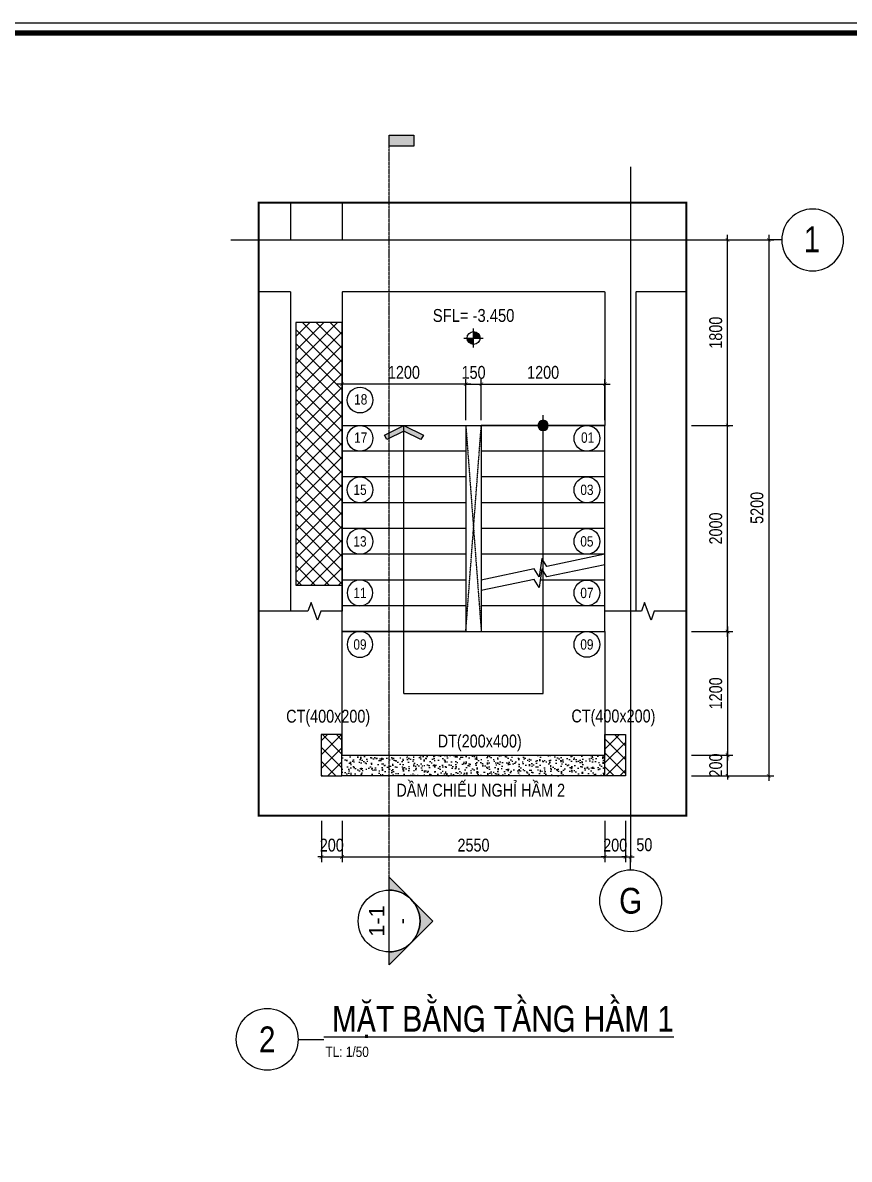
# Model space of a CAD drawing. Header units: millimetres. Extents: x 379264 to 1158416, y -283062 to 356890.
# Drawn here: x 786833 to 794854, y -13231 to -2202 of the extents above; entities that cross this region are included whole.
import ezdxf
from ezdxf.enums import TextEntityAlignment as Align

# ---------------------------------------------------------------- set-up
doc = ezdxf.new("R2010")
doc.units = ezdxf.units.MM
for name, pattern in [('BLOCK A - CHI TIET THANG 3$0$$0$HIDDEN', [0.375, 0.25, -0.125]), ('BLOCK A - CHI TIET THANG 4$0$HIDDEN', [0.375, 0.25, -0.125]), ('CENTER', [2, 1.25, -0.25, 0.25, -0.25]), ('HIDDEN', [9.525, 6.35, -3.175]), ('mb_loi thang 2-19 twa$0$Core 1A$0$Hidden10.5', [1.5, 1, -0.5])]:
    doc.linetypes.add(name, pattern=pattern)
for name, color, linetype in [('01PM. TEXT A', 3, 'Continuous'), ('02PM. TEXT B', 4, 'Continuous'), ('04PM. THIN', 7, 'Continuous'), ('05PM. FRAME', 4, 'Continuous'), ('06PM. HIDDEN', 4, 'HIDDEN'), ('07PM. WACO', 6, 'Continuous'), ('11PM. DIM', 2, 'Continuous'), ('12PM. GRID', 8, 'CENTER'), ('13PM. HATCH', 8, 'Continuous'), ('BLOCK A - CHI TIET THANG 4$0$Ky hieu Truc', 1, 'Continuous'), ('BLOCK A - CHI TIET THANG 4$0$Number Step', 94, 'Continuous'), ('MB_Cot tang 1$0$Concrete Line', 6, 'Continuous'), ('mb_loi thang 2-19 twa$0$Opening Hidden', 154, 'mb_loi thang 2-19 twa$0$Core 1A$0$Hidden10.5')]:
    doc.layers.add(name, color=color, linetype=linetype)
doc.styles.add('[PMDC2013]STYLE', font='arial.ttf', dxfattribs={"width": 0.8})
doc.styles.add('BLOCK A - CHI TIET THANG 2$0$VNI-HelveC', font='VHELVCN_0.TTF')
doc.styles.add('BLOCK A - CHI TIET THANG 3$0$$0$Title Block Bold', font='VHELVEB_0.TTF')
doc.styles.add('BLOCK A - CHI TIET THANG 4$0$VNI-HelveC', font='VHELVCN_0.TTF')
doc.styles.add('BLOCK A - CHI TIET THANG 4$0$VNI-HelveCB', font='VHELVCB_0.TTF')
doc.dimstyles.new('BLOCK A - CHI TIET THANG 1$0$Dim 50 (A1-A2)', dxfattribs={"dimscale": 50, "dimtxt": 2.5, "dimasz": 0.7, "dimexe": 1, "dimexo": 1, "dimgap": 1, "dimtad": 1, "dimdec": 0, "dimzin": 12, "dimdsep": 46, "dimtxsty": '[PMDC2013]STYLE', "dimblk": 'ARCHTICK', "dimcen": 0, "dimdle": 1, "dimclrd": 2, "dimclre": 2, "dimclrt": 4, "dimadec": 0, "dimazin": 0, "dimtfac": 1, "dimtdec": 0, "dimtix": 1, "dimtmove": 2, "dimatfit": 3, "dimldrblk": 'ARCHTICK', "dimfxl": 1, "dimtolj": 1, "dimtzin": 0, "dimarcsym": 0})

# ---------------------------------------------------------------- blocks, each defined once
blk = doc.blocks.new('CHG_XX_Khung ten')
blk.add_lwpolyline([(15, 579), (826, 579), (826, 15), (15, 15)], close=True)
at = {"color": 4, "linetype": 'Continuous', "const_width": 1}
blk.add_lwpolyline([(17, 577), (824, 577), (824, 17), (17, 17)], close=True, dxfattribs=at)
blk = doc.blocks.new('BLOCK A - CHI TIET THANG 4$0$HTT-Title')
at = {"lineweight": -2}
blk.add_line((6, 0), (11, 0), dxfattribs=at)
at = {"linetype": 'ByBlock', "lineweight": -2}
blk.add_circle((0, 0), 6, dxfattribs=at)
at = {"linetype": 'ByBlock', "lineweight": -2, "style": 'BLOCK A - CHI TIET THANG 4$0$VNI-HelveCB'}
blk.add_attdef('DWG.NAME', text='', height=5, dxfattribs=at).set_placement((11, 0), align=Align.BOTTOM_LEFT)
blk.add_attdef('NUMBER', text='', height=5, dxfattribs=at).set_placement((0, 0), align=Align.MIDDLE_CENTER)
at = {"linetype": 'ByBlock', "lineweight": -2, "style": 'BLOCK A - CHI TIET THANG 4$0$VNI-HelveC'}
blk.add_attdef('SCALE', text='', height=2, dxfattribs=at).set_placement((11.32, -1.41), align=Align.TOP_LEFT)
blk = doc.blocks.new('BLOCK A - CHI TIET THANG 4$0$Number Step')
at = {"color": 0, "linetype": 'ByBlock'}
blk.add_circle((0, 0), 2.5, dxfattribs=at)
at = {"color": 0, "linetype": 'ByBlock', "lineweight": -2, "style": 'BLOCK A - CHI TIET THANG 4$0$VNI-HelveCB'}
blk.add_attdef('TEXT', text='', height=2, dxfattribs=at).set_placement((0, 0), align=Align.MIDDLE)
blk = doc.blocks.new('*U648')
h = blk.add_hatch(color=256)
edge = h.paths.add_edge_path()
edge.add_line((600, 0), (849, 0))
edge.add_line((849, 0), (0, -849))
edge.add_line((0, -849), (-849, 0))
edge.add_line((-849, 0), (-600, 0))
edge.add_arc((0, 0), 600, 180, 360)
blk.add_hatch(color=256).paths.add_polyline_path([(15251, -480), (15036, -480), (15036, 0), (15251, 0)])
blk.add_line((-600, 0), (600, 0))
at = {"linetype": 'BLOCK A - CHI TIET THANG 3$0$$0$HIDDEN', "ltscale": 10}
blk.add_line((600, 0), (15251, 0), dxfattribs=at)
blk.add_lwpolyline([(600, 0), (849, 0), (0, -849), (-849, 0), (-600, 0, 1)], format="xyb", close=True)
blk.add_lwpolyline([(15251, -480), (15036, -480), (15036, 0), (15251, 0)], close=True)
blk.add_circle((0, 0), 600)
at = {"style": 'BLOCK A - CHI TIET THANG 3$0$$0$Title Block Bold', "flags": 8}
blk.add_attdef('VIEWNUMBER', text='', height=300, dxfattribs=at).set_placement((0, 0), align=Align.BOTTOM_CENTER)
blk.add_attdef('DRAWINGREFERENCE', text='', height=250, dxfattribs=at).set_placement((0, -120), align=Align.TOP_CENTER)
blk = doc.blocks.new('_ArchTick')
at = {"color": 0, "linetype": 'ByBlock', "const_width": 0.15}
blk.add_lwpolyline([(-0.5, -0.5), (0.5, 0.5)], dxfattribs=at)
blk = doc.blocks.new('*D654')
at = {"layer": '11PM. DIM', "color": 2, "lineweight": -2, "transparency": 16777216}
for p, q in [((791233, -5710), (792533, -5710)), ((791283, -6060), (791283, -5660)), ((792483, -6060), (792483, -5660))]:
    blk.add_line(p, q, dxfattribs=at)
at = {"layer": 'Defpoints', "color": 0, "transparency": 16777216}
for p in [(792483, -5710), (791283, -6110), (792483, -6110)]:
    blk.add_point(p, dxfattribs=at)
at = {"layer": '11PM. DIM', "color": 2, "lineweight": -2, "transparency": 16777216, "xscale": 35, "yscale": 35, "zscale": 35, "rotation": 180}
blk.add_blockref('_ArchTick', (791283, -5710), dxfattribs=at)
at = {"layer": '11PM. DIM', "color": 2, "lineweight": -2, "transparency": 16777216, "xscale": 35, "yscale": 35, "zscale": 35}
blk.add_blockref('_ArchTick', (792483, -5710), dxfattribs=at)
at = {"layer": '11PM. DIM', "color": 4, "transparency": 16777216, "insert": (791883, -5596), "char_height": 125, "attachment_point": 5, "style": '[PMDC2013]STYLE'}
blk.add_mtext('\\A1;1200', dxfattribs=at)
blk = doc.blocks.new('*D655')
at = {"layer": '11PM. DIM', "color": 2, "lineweight": -2, "transparency": 16777216}
for p, q in [((791182, -5710), (789882, -5710)), ((789932, -6060), (789932, -5660)), ((791132, -6060), (791132, -5660))]:
    blk.add_line(p, q, dxfattribs=at)
at = {"layer": 'Defpoints', "color": 0, "transparency": 16777216}
for p in [(789932, -5710), (789932, -6110), (791132, -6110)]:
    blk.add_point(p, dxfattribs=at)
at = {"layer": '11PM. DIM', "color": 2, "lineweight": -2, "transparency": 16777216, "xscale": 35, "yscale": 35, "zscale": 35, "rotation": 180}
blk.add_blockref('_ArchTick', (789932, -5710), dxfattribs=at)
at = {"layer": '11PM. DIM', "color": 2, "lineweight": -2, "transparency": 16777216, "xscale": 35, "yscale": 35, "zscale": 35}
blk.add_blockref('_ArchTick', (791132, -5710), dxfattribs=at)
at = {"layer": '11PM. DIM', "color": 4, "transparency": 16777216, "insert": (790532, -5596), "char_height": 125, "attachment_point": 5, "style": '[PMDC2013]STYLE'}
blk.add_mtext('\\A1;1200', dxfattribs=at)
blk = doc.blocks.new('*D656')
at = {"layer": '11PM. DIM', "color": 2, "lineweight": -2, "transparency": 16777216}
for p, q in [((791132, -5710), (791097, -5710)), ((791132, -6060), (791132, -5660)), ((791132, -5710), (791283, -5710)), ((791283, -6060), (791283, -5660)), ((791283, -5710), (791318, -5710))]:
    blk.add_line(p, q, dxfattribs=at)
at = {"layer": 'Defpoints', "color": 0, "transparency": 16777216}
for p in [(791283, -5710), (791132, -6110), (791283, -6110)]:
    blk.add_point(p, dxfattribs=at)
at = {"layer": '11PM. DIM', "color": 2, "lineweight": -2, "transparency": 16777216, "xscale": 35, "yscale": 35, "zscale": 35}
blk.add_blockref('_ArchTick', (791132, -5710), dxfattribs=at)
at = {"layer": '11PM. DIM', "color": 2, "lineweight": -2, "transparency": 16777216, "xscale": 35, "yscale": 35, "zscale": 35, "rotation": 180}
blk.add_blockref('_ArchTick', (791283, -5710), dxfattribs=at)
at = {"layer": '11PM. DIM', "color": 4, "transparency": 16777216, "insert": (791208, -5596), "char_height": 125, "attachment_point": 5, "style": '[PMDC2013]STYLE'}
blk.add_mtext('\\A1;150', dxfattribs=at)
blk = doc.blocks.new('*U649')
at = {"layer": '13PM. HATCH'}
h = blk.add_hatch(dxfattribs=at)
h.set_pattern_fill('ANSI37', color=256, scale=30, style=0)
h.set_pattern_definition([(45, (150, -2250), (-67.352, 67.352), []), (135, (150, -2250), (-67.352, -67.352), [])])
h.paths.add_polyline_path([(-150, 150), (-150, -2400), (300, -2400), (300, 150)])
at = {"layer": '07PM. WACO'}
blk.add_lwpolyline([(-150, 150), (-150, -2400), (300, -2400), (300, 150)], close=True, dxfattribs=at)
blk = doc.blocks.new('*D620')
at = {"layer": '11PM. DIM', "color": 2, "lineweight": -2, "transparency": 16777216}
for p, q in [((-2800, -5637), (-2800, -6037)), ((-250, -5637), (-250, -6037)), ((-2850, -5987), (-200, -5987))]:
    blk.add_line(p, q, dxfattribs=at)
at = {"layer": 'Defpoints', "color": 0, "transparency": 16777216}
for p in [(-2800, -5587), (-250, -5587), (-250, -5987)]:
    blk.add_point(p, dxfattribs=at)
at = {"layer": '11PM. DIM', "color": 2, "lineweight": -2, "transparency": 16777216, "xscale": 35, "yscale": 35, "zscale": 35, "rotation": 180}
blk.add_blockref('_ArchTick', (-2800, -5987), dxfattribs=at)
at = {"layer": '11PM. DIM', "color": 2, "lineweight": -2, "transparency": 16777216, "xscale": 35, "yscale": 35, "zscale": 35}
blk.add_blockref('_ArchTick', (-250, -5987), dxfattribs=at)
at = {"layer": '11PM. DIM', "color": 4, "transparency": 16777216, "insert": (-1525, -5873), "char_height": 125, "attachment_point": 5, "style": '[PMDC2013]STYLE'}
blk.add_mtext('\\A1;2550', dxfattribs=at)
blk = doc.blocks.new('*D621')
at = {"layer": '11PM. DIM', "color": 2, "lineweight": -2, "transparency": 16777216}
for p, q in [((-250, -5637), (-250, -6037)), ((-50, -5637), (-50, -6037)), ((-250, -5987), (-285, -5987)), ((-250, -5987), (-50, -5987)), ((-50, -5987), (-15, -5987))]:
    blk.add_line(p, q, dxfattribs=at)
at = {"layer": 'Defpoints', "color": 0, "transparency": 16777216}
for p in [(-250, -5587), (-50, -5587), (-50, -5987)]:
    blk.add_point(p, dxfattribs=at)
at = {"layer": '11PM. DIM', "color": 2, "lineweight": -2, "transparency": 16777216, "xscale": 35, "yscale": 35, "zscale": 35}
blk.add_blockref('_ArchTick', (-250, -5987), dxfattribs=at)
at = {"layer": '11PM. DIM', "color": 2, "lineweight": -2, "transparency": 16777216, "xscale": 35, "yscale": 35, "zscale": 35, "rotation": 180}
blk.add_blockref('_ArchTick', (-50, -5987), dxfattribs=at)
at = {"layer": '11PM. DIM', "color": 4, "transparency": 16777216, "insert": (-150, -5873), "char_height": 125, "attachment_point": 5, "style": '[PMDC2013]STYLE'}
blk.add_mtext('\\A1;200', dxfattribs=at)
blk = doc.blocks.new('*D622')
at = {"layer": '11PM. DIM', "color": 2, "lineweight": -2, "transparency": 16777216}
for p, q in [((-50, -5637), (-50, -6037)), ((0, -5637), (0, -6037)), ((-50, -5987), (-85, -5987)), ((-50, -5987), (0, -5987)), ((0, -5987), (35, -5987))]:
    blk.add_line(p, q, dxfattribs=at)
at = {"layer": 'Defpoints', "color": 0, "transparency": 16777216}
for p in [(-50, -5587), (0, -5587), (0, -5987)]:
    blk.add_point(p, dxfattribs=at)
at = {"layer": '11PM. DIM', "color": 2, "lineweight": -2, "transparency": 16777216, "xscale": 35, "yscale": 35, "zscale": 35}
blk.add_blockref('_ArchTick', (-50, -5987), dxfattribs=at)
at = {"layer": '11PM. DIM', "color": 2, "lineweight": -2, "transparency": 16777216, "xscale": 35, "yscale": 35, "zscale": 35, "rotation": 180}
blk.add_blockref('_ArchTick', (0, -5987), dxfattribs=at)
at = {"layer": '11PM. DIM', "color": 4, "transparency": 16777216, "insert": (133, -5869), "char_height": 125, "attachment_point": 5, "style": '[PMDC2013]STYLE'}
blk.add_mtext('\\A1;50', dxfattribs=at)
blk = doc.blocks.new('*D623')
at = {"layer": '11PM. DIM', "color": 2, "lineweight": -2, "transparency": 16777216}
for p, q in [((590, -5000), (990, -5000)), ((940, -5000), (940, -4965)), ((940, -5200), (940, -5000)), ((590, -5200), (990, -5200)), ((940, -5200), (940, -5235))]:
    blk.add_line(p, q, dxfattribs=at)
at = {"layer": 'Defpoints', "color": 0, "transparency": 16777216}
for p in [(540, -5000), (940, -5000), (540, -5200)]:
    blk.add_point(p, dxfattribs=at)
at = {"layer": '11PM. DIM', "color": 2, "lineweight": -2, "transparency": 16777216, "xscale": 35, "yscale": 35, "zscale": 35}
for p, rotation in [((940, -5000), 270), ((940, -5200), 90)]:
    blk.add_blockref('_ArchTick', p, dxfattribs=dict(at, rotation=rotation))
at = {"layer": '11PM. DIM', "color": 4, "transparency": 16777216, "insert": (826, -5100), "char_height": 125, "attachment_point": 5, "rotation": 90, "style": '[PMDC2013]STYLE'}
blk.add_mtext('\\A1;200', dxfattribs=at)
blk = doc.blocks.new('*D624')
at = {"layer": '11PM. DIM', "color": 2, "lineweight": -2, "transparency": 16777216}
for p, q in [((940, -3850), (940, -1750)), ((590, -1800), (990, -1800)), ((590, -3800), (990, -3800))]:
    blk.add_line(p, q, dxfattribs=at)
at = {"layer": 'Defpoints', "color": 0, "transparency": 16777216}
for p in [(540, -1800), (940, -1800), (540, -3800)]:
    blk.add_point(p, dxfattribs=at)
at = {"layer": '11PM. DIM', "color": 2, "lineweight": -2, "transparency": 16777216, "xscale": 35, "yscale": 35, "zscale": 35}
for p, rotation in [((940, -1800), 90), ((940, -3800), 270)]:
    blk.add_blockref('_ArchTick', p, dxfattribs=dict(at, rotation=rotation))
at = {"layer": '11PM. DIM', "color": 4, "transparency": 16777216, "insert": (826, -2800), "char_height": 125, "attachment_point": 5, "rotation": 90, "style": '[PMDC2013]STYLE'}
blk.add_mtext('\\A1;2000', dxfattribs=at)
blk = doc.blocks.new('*D625')
at = {"layer": '11PM. DIM', "color": 2, "lineweight": -2, "transparency": 16777216}
for p, q in [((590, 0), (990, 0)), ((940, -1850), (940, 50)), ((590, -1800), (990, -1800))]:
    blk.add_line(p, q, dxfattribs=at)
at = {"layer": 'Defpoints', "color": 0, "transparency": 16777216}
for p in [(540, 0), (940, 0), (540, -1800)]:
    blk.add_point(p, dxfattribs=at)
at = {"layer": '11PM. DIM', "color": 2, "lineweight": -2, "transparency": 16777216, "xscale": 35, "yscale": 35, "zscale": 35}
for p, rotation in [((940, 0), 90), ((940, -1800), 270)]:
    blk.add_blockref('_ArchTick', p, dxfattribs=dict(at, rotation=rotation))
at = {"layer": '11PM. DIM', "color": 4, "transparency": 16777216, "insert": (826, -900), "char_height": 125, "attachment_point": 5, "rotation": 90, "style": '[PMDC2013]STYLE'}
blk.add_mtext('\\A1;1800', dxfattribs=at)
blk = doc.blocks.new('*D626')
at = {"layer": '11PM. DIM', "color": 2, "lineweight": -2, "transparency": 16777216}
for p, q in [((1340, 50), (1340, -5250)), ((590, 0), (1390, 0)), ((590, -5200), (1390, -5200))]:
    blk.add_line(p, q, dxfattribs=at)
at = {"layer": 'Defpoints', "color": 0, "transparency": 16777216}
for p in [(540, 0), (540, -5200), (1340, -5200)]:
    blk.add_point(p, dxfattribs=at)
at = {"layer": '11PM. DIM', "color": 2, "lineweight": -2, "transparency": 16777216, "xscale": 35, "yscale": 35, "zscale": 35}
for p, rotation in [((1340, 0), 90), ((1340, -5200), 270)]:
    blk.add_blockref('_ArchTick', p, dxfattribs=dict(at, rotation=rotation))
at = {"layer": '11PM. DIM', "color": 4, "transparency": 16777216, "insert": (1226, -2600), "char_height": 125, "attachment_point": 5, "rotation": 90, "style": '[PMDC2013]STYLE'}
blk.add_mtext('\\A1;5200', dxfattribs=at)
blk = doc.blocks.new('BLOCK A - CHI TIET THANG 4$0$HTT-Grid')
at = {"linetype": 'ByBlock', "lineweight": -2}
blk.add_line((0, -2.5), (0, 0), dxfattribs=at)
blk.add_circle((0, -8.5), 6, dxfattribs=at)
at = {"linetype": 'ByBlock', "lineweight": -2, "style": 'BLOCK A - CHI TIET THANG 4$0$VNI-HelveC'}
blk.add_attdef('GRID', text='', height=5, dxfattribs=at).set_placement((0, -8.5), align=Align.MIDDLE)
blk = doc.blocks.new('*D618')
at = {"layer": '11PM. DIM', "color": 2, "lineweight": -2, "transparency": 16777216}
for p, q in [((-3000, -5637), (-3000, -6037)), ((-2800, -5637), (-2800, -6037)), ((-3000, -5987), (-3035, -5987)), ((-3000, -5987), (-2800, -5987)), ((-2800, -5987), (-2765, -5987))]:
    blk.add_line(p, q, dxfattribs=at)
at = {"layer": 'Defpoints', "color": 0, "transparency": 16777216}
for p in [(-3000, -5587), (-2800, -5587), (-2800, -5987)]:
    blk.add_point(p, dxfattribs=at)
at = {"layer": '11PM. DIM', "color": 2, "lineweight": -2, "transparency": 16777216, "xscale": 35, "yscale": 35, "zscale": 35}
blk.add_blockref('_ArchTick', (-3000, -5987), dxfattribs=at)
at = {"layer": '11PM. DIM', "color": 2, "lineweight": -2, "transparency": 16777216, "xscale": 35, "yscale": 35, "zscale": 35, "rotation": 180}
blk.add_blockref('_ArchTick', (-2800, -5987), dxfattribs=at)
at = {"layer": '11PM. DIM', "color": 4, "transparency": 16777216, "insert": (-2900, -5873), "char_height": 125, "attachment_point": 5, "style": '[PMDC2013]STYLE'}
blk.add_mtext('\\A1;200', dxfattribs=at)
blk = doc.blocks.new('*D619')
at = {"layer": '11PM. DIM', "color": 2, "lineweight": -2, "transparency": 16777216}
for p, q in [((590, -3800), (990, -3800)), ((940, -3750), (940, -5050)), ((590, -5000), (990, -5000))]:
    blk.add_line(p, q, dxfattribs=at)
at = {"layer": 'Defpoints', "color": 0, "transparency": 16777216}
for p in [(540, -3800), (540, -5000), (940, -5000)]:
    blk.add_point(p, dxfattribs=at)
at = {"layer": '11PM. DIM', "color": 2, "lineweight": -2, "transparency": 16777216, "xscale": 35, "yscale": 35, "zscale": 35}
for p, rotation in [((940, -3800), 90), ((940, -5000), 270)]:
    blk.add_blockref('_ArchTick', p, dxfattribs=dict(at, rotation=rotation))
at = {"layer": '11PM. DIM', "color": 4, "transparency": 16777216, "insert": (826, -4400), "char_height": 125, "attachment_point": 5, "rotation": 90, "style": '[PMDC2013]STYLE'}
blk.add_mtext('\\A1;1200', dxfattribs=at)
blk = doc.blocks.new('MB Ham 2$0$Arrow 60')
at = {"linetype": 'ByBlock', "lineweight": -2}
h = blk.add_hatch(color=0, dxfattribs=at)
h.paths.add_polyline_path([(1.88, 0.94), (1.65, 1.38), (0, 0.56), (-1.65, 1.38), (-1.88, 0.94), (0, 0)], flags=17)
h.paths.add_polyline_path([(1.65, 1.38), (1.88, 0.94), (0, 0), (-1.88, 0.94), (-1.65, 1.38), (0, 0.56)])
blk.add_hatch(color=0, dxfattribs=at).paths.add_polyline_path([(1.65, 1.38), (1.88, 0.94), (0, 0), (-1.88, 0.94), (-1.65, 1.38), (0, 0.56)])
at = {"color": 0, "linetype": 'ByBlock', "lineweight": -2}
blk.add_lwpolyline([(1.65, 1.38), (1.88, 0.94), (0, 0), (-1.88, 0.94), (-1.65, 1.38), (0, 0.56)], close=True, dxfattribs=at)
blk = doc.blocks.new('MB Ham 2$0$Dot')
at = {"linetype": 'ByBlock', "lineweight": -2}
h = blk.add_hatch(color=0, dxfattribs=at)
edge = h.paths.add_edge_path()
edge.add_arc((0, 0), 0.5, 0, 360)
at = {"color": 0, "linetype": 'ByBlock', "lineweight": -2}
blk.add_line((0, -1), (0, 1), dxfattribs=at)
blk.add_circle((0, 0), 0.5, dxfattribs=at)
blk = doc.blocks.new('BLOCK A - CHI TIET THANG 2$0$13123123213')
at = {"linetype": 'ByBlock'}
h = blk.add_hatch(color=0, dxfattribs=at)
h.paths.add_polyline_path([(0, 1), (0, 0), (1, 0, 0.414214)])
h.paths.add_polyline_path([(0, 0), (-1, 0, 0.414214), (0, -1)])
at = {"color": 0, "linetype": 'ByBlock'}
for p, q in [((-1.5, 0), (1.5, 0)), ((0, -1.5), (0, 1.5))]:
    blk.add_line(p, q, dxfattribs=at)
blk.add_circle((0, 0), 1, dxfattribs=at)
at = {"color": 0, "linetype": 'ByBlock', "lineweight": -2, "style": 'BLOCK A - CHI TIET THANG 2$0$VNI-HelveC'}
for tag, p in [('TEXT1', (0, 10.5)), ('TEXT2', (0, 7)), ('TEXT3', (0, 3.5))]:
    blk.add_attdef(tag, text='', height=2, dxfattribs=at).set_placement(p, align=Align.MIDDLE_CENTER)
blk = doc.blocks.new('A$C04A32E57')
at = {"layer": '13PM. HATCH'}
h = blk.add_hatch(dxfattribs=at)
h.set_pattern_fill('ANSI37', color=256, scale=30, angle=90, style=0)
h.set_pattern_definition([(135, (13198.85, -27050.02), (-67.35192, -67.35192), []), (225, (13198.85, -27050.02), (67.35192, -67.35192), [])])
h.paths.add_polyline_path([(-3001.5, -5200), (-2801.5, -5200), (-2801.5, -4800), (-3001.5, -4800)])
h = blk.add_hatch(dxfattribs=at)
h.set_pattern_fill('ANSI37', color=256, scale=30, angle=90, style=0)
h.set_pattern_definition([(135, (13202.76, -27050.02), (-67.35192, -67.35192), []), (225, (13202.76, -27050.02), (67.35192, -67.35192), [])])
h.paths.add_polyline_path([(-49.5, -5200), (-249.5, -5200), (-249.5, -4800), (-49.5, -4800)])
at = {"layer": '07PM. WACO'}
for points in [[(-3001.5, -5200), (-2801.5, -5200), (-2801.5, -4800), (-3001.5, -4800)], [(-49.5, -5200), (-249.5, -5200), (-249.5, -4800), (-49.5, -4800)]]:
    blk.add_lwpolyline(points, close=True, dxfattribs=at)
at = {"layer": '12PM. GRID', "ltscale": 3}
for p, q in [((0, 710.6), (0, -5987.2)), ((-3878.7, 0), (1340.9, 0))]:
    blk.add_line(p, q, dxfattribs=at)
at = {"layer": 'BLOCK A - CHI TIET THANG 4$0$Ky hieu Truc'}
ref = blk.add_blockref('BLOCK A - CHI TIET THANG 4$0$HTT-Grid', (1340.9, 0), dxfattribs=dict(at, xscale=-50.00000000000003, yscale=50.00000000000003, zscale=50, rotation=90))
ref.add_attrib('GRID', '1', dxfattribs={"layer": '0', "linetype": 'ByBlock', "lineweight": -2, "height": 250, "style": 'BLOCK A - CHI TIET THANG 4$0$VNI-HelveC'}).set_placement((1759.6, 6.3), align=Align.MIDDLE)
at = {"layer": 'BLOCK A - CHI TIET THANG 4$0$Ky hieu Truc', "xscale": 50, "yscale": 50, "zscale": 50}
blk.add_blockref('BLOCK A - CHI TIET THANG 4$0$HTT-Grid', (0, -5987.2), dxfattribs=at).add_auto_attribs({'GRID': 'G'})
at = {"layer": 'MB_Cot tang 1$0$Concrete Line'}
blk.add_blockref('*U649', (-3100, -950), dxfattribs=at)
at = {"layer": '11PM. DIM'}
for base, p1, p2, angle, picture, middle in [((940.2, 0), (540.2, -1800), (540.2, 0), 90, '*D625', (826.4, -900)), ((1340.2, -5200), (540.2, 0), (540.2, -5200), 90, '*D626', (1226.4, -2600)), ((940.2, -1800), (540.2, -3800), (540.2, -1800), 90, '*D624', (826.4, -2800)), ((940.2, -5000), (540.2, -3800), (540.2, -5000), 270, '*D619', (826.4, -4400)), ((940.2, -5000), (540.2, -5200), (540.2, -5000), 90, '*D623', (826.4, -5100))]:
    dim = blk.add_linear_dim(base=base, p1=p1, p2=p2, angle=angle, dimstyle='BLOCK A - CHI TIET THANG 1$0$Dim 50 (A1-A2)', dxfattribs=at)
    dim.commit()
    dim.dimension.update_dxf_attribs({"geometry": picture, "text_midpoint": middle})
for base, p1, p2, picture, middle in [((-2800, -5987.2), (-3000, -5587.2), (-2800, -5587.2), '*D618', (-2900, -5873.4)), ((-250, -5987.2), (-2800, -5587.2), (-250, -5587.2), '*D620', (-1525, -5873.4)), ((-50, -5987.2), (-250, -5587.2), (-50, -5587.2), '*D621', (-150, -5873.4))]:
    dim = blk.add_linear_dim(base=base, p1=p1, p2=p2, dimstyle='BLOCK A - CHI TIET THANG 1$0$Dim 50 (A1-A2)', dxfattribs=at)
    dim.commit()
    dim.dimension.update_dxf_attribs({"geometry": picture, "text_midpoint": middle})
dim = blk.add_linear_dim(base=(0, -5987.2), p1=(-50, -5587.2), p2=(0, -5587.2), dimstyle='BLOCK A - CHI TIET THANG 1$0$Dim 50 (A1-A2)', dxfattribs=at)
dim.commit()
dim.dimension.update_dxf_attribs({"geometry": '*D622', "text_midpoint": (132.5, -5868.8), "dimtype": 128})

msp = doc.modelspace()

# ---------------------------------------------------------------- block references
at = {"layer": '04PM. THIN', "xscale": 50, "yscale": 50, "zscale": 50}
msp.add_blockref('CHG_XX_Khung ten', (777979.92, -31152.33), dxfattribs=at)

# ---------------------------------------------------------------- next in the draw order: hatches: boundary and pattern name
at = {"layer": '13PM. HATCH'}
h = msp.add_hatch(dxfattribs=at)
h.set_pattern_fill('AR-SAND', color=256, scale=1.5, angle=-45, style=0)
h.set_pattern_definition([(352.5, (797089.907, 145065.403), (50.213023, 53.607202), [0, -57.912, 0, -64.77, 0, -61.9125]), (322.5, (797089.91, 145065.4), (123.70993, 28.35164), [0, -31.242, 0, -52.197, 0, -20.0025]), (282.5, (797056.77, 145098.54), (84.049847, -83.744974), [0, -19.05, 0, -68.58, 0, -89.535]), (272.5, (797056.77, 145098.54), (104.63262, -57.342166), [0, -9.525, 0, -44.958, 0, -51.435])])
h.paths.add_polyline_path([(789930.75, -9310.1), (792480.75, -9310.1), (792480.75, -9510.1), (789930.75, -9510.1)])

# ---------------------------------------------------------------- next in the draw order: linework, layer by layer
at = {"linetype": 'BLOCK A - CHI TIET THANG 4$0$HIDDEN', "ltscale": 10, "const_width": 20}
msp.add_lwpolyline([(793272.5, -9897.32), (789122.17, -9897.32), (789122.17, -3947.92), (793272.5, -3947.92)], close=True, dxfattribs=at)
at = {"layer": '05PM. FRAME', "ltscale": 0.25}
for p, q in [((789932.75, -6110.1), (792482.75, -6110.1)), ((789930.75, -8110.1), (789930.75, -9310.1)), ((789932.75, -8110.1), (792482.75, -8110.1)), ((792482.75, -8110.1), (792482.75, -9310.1)), ((792482.75, -9510.1), (789930.75, -9510.1))]:
    msp.add_line(p, q, dxfattribs=at)
for points in [[(789932.75, -8110.1), (789932.75, -6110.1), (791132.75, -6110.1), (791132.75, -8110.1)], [(792482.75, -8110.1), (792482.75, -6110.1), (791282.75, -6110.1), (791282.75, -8110.1)]]:
    msp.add_lwpolyline(points, close=True, dxfattribs=at)
for points in [[(792482.75, -7360.1), (791919.31, -7477.48), (791871.21, -7399.8), (791845.04, -7580.65), (791796.94, -7502.97), (791282.75, -7610.1)], [(792482.75, -7462.24), (791919.31, -7579.63), (791871.21, -7501.95), (791845.04, -7682.8), (791796.94, -7605.12), (791282.75, -7712.24)], [(789932.75, -7912.89), (789724.62, -7912.89), (789693.37, -7998.75), (789630.87, -7827.03), (789599.62, -7912.89), (789122.17, -7912.89)], [(793272.5, -7912.89), (792961.96, -7912.89), (792930.71, -7998.75), (792868.21, -7827.03), (792836.96, -7912.89), (792482.19, -7912.89)]]:
    msp.add_lwpolyline(points, dxfattribs=at)
at = {"layer": '06PM. HIDDEN', "linetype": 'HIDDEN', "ltscale": 0.25}
for p, q in [((789432.29, -3947.92), (789432.29, -4310.1)), ((789932.29, -3947.92), (789932.29, -4310.1)), ((789122.17, -4310.1), (789432.29, -4310.1)), ((789932.29, -4310.1), (793272.5, -4310.1)), ((789122.17, -4810.1), (789432.29, -4810.1)), ((789432.29, -4810.1), (789432.29, -7912.89)), ((789932.29, -4810.1), (789932.29, -7912.89)), ((789932.29, -4810.1), (792482.19, -4810.1)), ((792482.19, -4810.1), (792482.75, -6110.1)), ((792782.19, -4810.1), (792782.19, -7912.89)), ((792782.19, -4810.1), (793272.5, -4810.1)), ((789930.75, -9310.1), (792482.75, -9310.1))]:
    msp.add_line(p, q, dxfattribs=at)
at = {"layer": '13PM. HATCH'}
for p, q in [((790532.75, -8710.1), (790532.75, -6110.1)), ((791882.75, -8710.1), (791882.75, -6110.1)), ((791132.75, -6360.1), (789932.75, -6360.1)), ((792482.75, -6360.1), (791282.75, -6360.1)), ((791132.75, -6610.1), (789932.75, -6610.1)), ((792482.75, -6610.1), (791282.75, -6610.1)), ((791132.75, -6860.1), (789932.75, -6860.1)), ((792482.75, -6860.1), (791282.75, -6860.1)), ((791132.75, -7110.1), (789932.75, -7110.1)), ((792482.75, -7110.1), (791282.75, -7110.1)), ((791132.75, -7360.1), (789932.75, -7360.1)), ((792482.75, -7360.1), (791282.75, -7360.1)), ((791132.75, -7610.1), (789932.75, -7610.1)), ((792482.75, -7610.1), (791855.56, -7610.1)), ((791132.75, -7860.1), (789932.75, -7860.1)), ((792482.75, -7860.1), (791282.75, -7860.1)), ((790532.75, -8710.1), (791882.75, -8710.1))]:
    msp.add_line(p, q, dxfattribs=at)
at = {"layer": 'mb_loi thang 2-19 twa$0$Opening Hidden', "color": 8}
for p, q in [((791132.75, -8110.1), (791282.75, -6110.1)), ((791132.75, -6110.1), (791282.75, -8110.1))]:
    msp.add_line(p, q, dxfattribs=at)

# ---------------------------------------------------------------- next in the draw order: block references
at = {"layer": '01PM. TEXT A'}
ref = msp.add_blockref('BLOCK A - CHI TIET THANG 4$0$HTT-Title', (789205.61, -12067.13), dxfattribs=dict(at, xscale=50, yscale=50, zscale=50))
ref.add_attrib('NUMBER', '2', dxfattribs={"layer": '0', "color": 0, "linetype": 'ByBlock', "lineweight": -2, "height": 250, "style": 'BLOCK A - CHI TIET THANG 4$0$VNI-HelveCB'}).set_placement((789205.61, -12067.13), align=Align.MIDDLE_CENTER)
ref.add_attrib('DWG.NAME', '%%u MAËT BAÈNG TAÀNG HAÀM 1', dxfattribs={"layer": '0', "color": 3, "linetype": 'ByBlock', "lineweight": -2, "height": 250, "style": 'BLOCK A - CHI TIET THANG 4$0$VNI-HelveCB'}).set_placement((789755.61, -12067.13), align=Align.BOTTOM_LEFT)
ref.add_attrib('SCALE', 'TL: 1/50', dxfattribs={"layer": '0', "color": 0, "linetype": 'ByBlock', "lineweight": -2, "height": 100, "style": 'BLOCK A - CHI TIET THANG 4$0$VNI-HelveC'}).set_placement((789771.37, -12137.82), align=Align.TOP_LEFT)
at = {"layer": '02PM. TEXT B'}
ref = msp.add_blockref('BLOCK A - CHI TIET THANG 2$0$13123123213', (791208.3, -5261.62), dxfattribs=dict(at, xscale=62.5, yscale=62.5, zscale=62.5))
ref.add_attrib('TEXT3', 'SFL= -3.450', dxfattribs={"layer": '0', "color": 0, "linetype": 'ByBlock', "lineweight": -2, "height": 125, "style": 'BLOCK A - CHI TIET THANG 2$0$VNI-HelveC'}).set_placement((791208.3, -5042.87), align=Align.MIDDLE_CENTER)
at = {"layer": '07PM. WACO'}
ref = msp.add_blockref('*U648', (790388.56, -10919.16), dxfattribs=dict(at, xscale=0.5, yscale=0.5, zscale=0.5, rotation=90))
ref.add_attrib('VIEWNUMBER', '1-1', dxfattribs={"layer": '0', "height": 150, "rotation": 90, "style": 'BLOCK A - CHI TIET THANG 3$0$$0$Title Block Bold'}).set_placement((790388.56, -10919.16), align=Align.BOTTOM_CENTER)
ref.add_attrib('DRAWINGREFERENCE', '-', dxfattribs={"layer": '0', "height": 125, "rotation": 90, "style": 'BLOCK A - CHI TIET THANG 3$0$$0$Title Block Bold'}).set_placement((790448.56, -10919.16), align=Align.TOP_CENTER)
at = {"layer": '11PM. DIM'}
msp.add_blockref('A$C04A32E57', (792732.29, -4310.1), dxfattribs=at)
at = {"layer": '13PM. HATCH', "xscale": -100, "yscale": 100, "zscale": 100}
msp.add_blockref('MB Ham 2$0$Dot', (791882.75, -6110.1), dxfattribs=at)
at = {"layer": '13PM. HATCH', "xscale": 100, "yscale": 100, "zscale": 100, "rotation": 180}
msp.add_blockref('MB Ham 2$0$Arrow 60', (790532.75, -6110.1), dxfattribs=at)
at = {"layer": 'BLOCK A - CHI TIET THANG 4$0$Number Step'}
ref = msp.add_blockref('BLOCK A - CHI TIET THANG 4$0$Number Step', (790106.29, -5864.19), dxfattribs=dict(at, xscale=50, yscale=50, zscale=50, rotation=270))
ref.add_attrib('TEXT', '18', dxfattribs={"layer": '0', "color": 0, "linetype": 'ByBlock', "lineweight": -2, "height": 100, "style": 'BLOCK A - CHI TIET THANG 4$0$VNI-HelveCB'}).set_placement((790113.22, -5857.25), align=Align.MIDDLE)
ref = msp.add_blockref('BLOCK A - CHI TIET THANG 4$0$Number Step', (790106.29, -6235.1), dxfattribs=dict(at, xscale=50, yscale=50, zscale=50, rotation=270))
ref.add_attrib('TEXT', '17', dxfattribs={"layer": '0', "color": 0, "linetype": 'ByBlock', "lineweight": -2, "height": 100, "style": 'BLOCK A - CHI TIET THANG 4$0$VNI-HelveCB'}).set_placement((790113.22, -6228.16), align=Align.MIDDLE)
ref = msp.add_blockref('BLOCK A - CHI TIET THANG 4$0$Number Step', (792307.75, -6235.1), dxfattribs=dict(at, xscale=50, yscale=50, zscale=50, rotation=270))
ref.add_attrib('TEXT', '01', dxfattribs={"layer": '0', "color": 0, "linetype": 'ByBlock', "lineweight": -2, "height": 100, "style": 'BLOCK A - CHI TIET THANG 4$0$VNI-HelveCB'}).set_placement((792314.68, -6228.16), align=Align.MIDDLE)
ref = msp.add_blockref('BLOCK A - CHI TIET THANG 4$0$Number Step', (790106.29, -6735.1), dxfattribs=dict(at, xscale=50, yscale=50, zscale=50, rotation=270))
ref.add_attrib('TEXT', '15', dxfattribs={"layer": '0', "color": 0, "linetype": 'ByBlock', "lineweight": -2, "height": 100, "style": 'BLOCK A - CHI TIET THANG 4$0$VNI-HelveCB'}).set_placement((790106.69, -6734.7), align=Align.MIDDLE)
ref = msp.add_blockref('BLOCK A - CHI TIET THANG 4$0$Number Step', (792307.75, -6735.1), dxfattribs=dict(at, xscale=50, yscale=50, zscale=50, rotation=270))
ref.add_attrib('TEXT', '03', dxfattribs={"layer": '0', "color": 0, "linetype": 'ByBlock', "lineweight": -2, "height": 100, "style": 'BLOCK A - CHI TIET THANG 4$0$VNI-HelveCB'}).set_placement((792308.15, -6734.7), align=Align.MIDDLE)
ref = msp.add_blockref('BLOCK A - CHI TIET THANG 4$0$Number Step', (790106.29, -7235.1), dxfattribs=dict(at, xscale=50, yscale=50, zscale=50, rotation=270))
ref.add_attrib('TEXT', '13', dxfattribs={"layer": '0', "color": 0, "linetype": 'ByBlock', "lineweight": -2, "height": 100, "style": 'BLOCK A - CHI TIET THANG 4$0$VNI-HelveCB'}).set_placement((790106.29, -7235.1), align=Align.MIDDLE)
ref = msp.add_blockref('BLOCK A - CHI TIET THANG 4$0$Number Step', (792307.75, -7235.1), dxfattribs=dict(at, xscale=50, yscale=50, zscale=50, rotation=270))
ref.add_attrib('TEXT', '05', dxfattribs={"layer": '0', "color": 0, "linetype": 'ByBlock', "lineweight": -2, "height": 100, "style": 'BLOCK A - CHI TIET THANG 4$0$VNI-HelveCB'}).set_placement((792307.75, -7235.1), align=Align.MIDDLE)
ref = msp.add_blockref('BLOCK A - CHI TIET THANG 4$0$Number Step', (790105.75, -7735.1), dxfattribs=dict(at, xscale=-50, yscale=50, zscale=50, rotation=90))
ref.add_attrib('TEXT', '11', dxfattribs={"layer": '0', "color": 0, "linetype": 'ByBlock', "lineweight": -2, "height": 100, "style": 'BLOCK A - CHI TIET THANG 4$0$VNI-HelveCB'}).set_placement((790105.75, -7735.1), align=Align.MIDDLE)
ref = msp.add_blockref('BLOCK A - CHI TIET THANG 4$0$Number Step', (792307.75, -7735.1), dxfattribs=dict(at, xscale=50, yscale=50, zscale=50, rotation=270))
ref.add_attrib('TEXT', '07', dxfattribs={"layer": '0', "color": 0, "linetype": 'ByBlock', "lineweight": -2, "height": 100, "style": 'BLOCK A - CHI TIET THANG 4$0$VNI-HelveCB'}).set_placement((792307.75, -7735.1), align=Align.MIDDLE)
ref = msp.add_blockref('BLOCK A - CHI TIET THANG 4$0$Number Step', (790105.75, -8235.1), dxfattribs=dict(at, xscale=-50, yscale=50, zscale=50, rotation=90))
ref.add_attrib('TEXT', '09', dxfattribs={"layer": '0', "color": 0, "linetype": 'ByBlock', "lineweight": -2, "height": 100, "style": 'BLOCK A - CHI TIET THANG 4$0$VNI-HelveCB'}).set_placement((790105.75, -8235.1), align=Align.MIDDLE)
ref = msp.add_blockref('BLOCK A - CHI TIET THANG 4$0$Number Step', (792307.75, -8235.1), dxfattribs=dict(at, xscale=50, yscale=50, zscale=50, rotation=270))
ref.add_attrib('TEXT', '09', dxfattribs={"layer": '0', "color": 0, "linetype": 'ByBlock', "lineweight": -2, "height": 100, "style": 'BLOCK A - CHI TIET THANG 4$0$VNI-HelveCB'}).set_placement((792307.75, -8235.1), align=Align.MIDDLE)

# ---------------------------------------------------------------- next in the draw order: texts
at = {"layer": '01PM. TEXT A', "style": '[PMDC2013]STYLE', "width": 0.8}
for s, p in [('CT(400x200)', (789389.71, -8994.22, -0.01)), ('CT(400x200)', (792157.43, -8991.91, -0.01)), ('DT(200x400)', (790860.29, -9235.16, -0.01)), ('DẦM CHIẾU NGHỈ HẦM 2', (790458.84, -9711.6, -0.01))]:
    msp.add_text(s, height=125, dxfattribs=at).set_placement(p)

# ---------------------------------------------------------------- next in the draw order: dimensions: what is measured, and where the dimension line sits
at = {"layer": '11PM. DIM'}
dim = msp.add_linear_dim(base=(789932.29, -5710.1), p1=(791132.29, -6110.1), p2=(789932.29, -6110.1), angle=180, dimstyle='BLOCK A - CHI TIET THANG 1$0$Dim 50 (A1-A2)', dxfattribs=at)
dim.commit()
dim.dimension.update_dxf_attribs({"geometry": '*D655', "text_midpoint": (790532.29, -5596.28)})
for base, p1, p2, picture, middle in [((791282.75, -5710.1), (791132.29, -6110.1), (791282.75, -6110.1), '*D656', (791207.52, -5596.28)), ((792482.75, -5710.1), (791282.75, -6110.1), (792482.75, -6110.1), '*D654', (791882.75, -5596.28))]:
    dim = msp.add_linear_dim(base=base, p1=p1, p2=p2, dimstyle='BLOCK A - CHI TIET THANG 1$0$Dim 50 (A1-A2)', dxfattribs=at)
    dim.commit()
    dim.dimension.update_dxf_attribs({"geometry": picture, "text_midpoint": middle})

doc.saveas('drawing.dxf')
